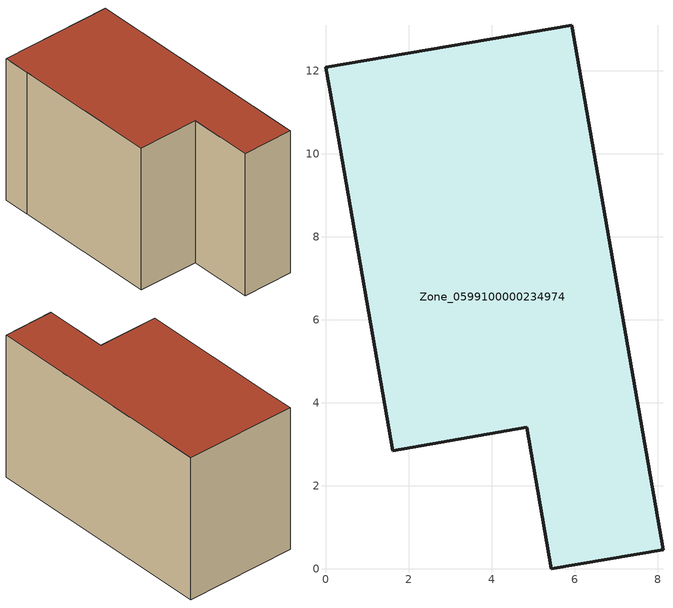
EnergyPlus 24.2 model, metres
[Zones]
Zone_0599100000234974
 floor ground (C_G): 8.13,0.47 5.44,0 4.85,3.41 1.62,2.85 0.26,10.68 0,12.08 5.93,13.1 z2.15
 wall outside (C_F): 0.26,10.68 1.62,2.85 4.85,3.41 5.44,0 8.13,0.47 5.93,13.1 0,12.08 0.26,10.68 z2.15:10.11
 roof outside (C_R): 8.13,0.47 5.93,13.1 0,12.08 0.26,10.68 1.62,2.85 4.85,3.41 5.44,0 z10.11
[BUILDING]
Pand.0599100000234974: North Axis=0; Terrain=City; Loads Convergence Tolerance Value=0.04; Temperature Convergence Tolerance Value=0.4; Solar Distribution=FullExterior; Maximum Number of Warmup Days=25; Minimum Number of Warmup Days=1
[Site:Location]
Rotterdam.The.Hague.AP_ZH_NLD Design_Conditions: Latitude=51.96; Longitude=4.45; Time Zone=1; Elevation=-4.5
[SITE:GROUNDTEMPERATURE:BUILDINGSURFACE]
18, 18, 18, 18, 18, 18, 18, 18, 18, 18, 18, 18
[MATERIAL] Thermal Absorptance=0.9; Solar Absorptance=0.7; Visible Absorptance=0.7
Name | Roughness | Thickness | Conductivity | Density | Specific Heat
G.TI.1975-1991 | MediumSmooth | 0.15 | 0.288461 | 540 | 1210
F.TI.1975-1991 | Rough | 0.3 | 0.230769 | 1920 | 840
R.TI.1975-1991 | MediumRough | 0.2 | 0.153846 | 1500 | 1000
[CONSTRUCTION]
C_G: G.TI.1975-1991
C_F: F.TI.1975-1991
C_R: R.TI.1975-1991
[ZONE]
Zone_0599100000234974: Type=1; Multiplier=1; Ceiling Height=Autocalculate; Volume=Autocalculate; Floor Area=autocalculate; Part of Total Floor Area=Yes
[ZONEINFILTRATION:DESIGNFLOWRATE]
Infil_Zone_0599100000234974: Zone or ZoneList or Space or SpaceList=Zone_0599100000234974; Schedule=AlwaysOn; Design Flow Rate Calculation Method=Flow/Area; Flow Rate per Floor Area=0.003; Constant Term Coefficient=1; Temperature Term Coefficient=0; Velocity Term Coefficient=0; Velocity Squared Term Coefficient=0
[HVACTEMPLATE:ZONE:IDEALLOADSAIRSYSTEM]
Zone_0599100000234974: Maximum Heating Supply Air Temperature=50; Minimum Cooling Supply Air Temperature=13; Maximum Heating Supply Air Humidity Ratio=0.0156; Minimum Cooling Supply Air Humidity Ratio=0.0077; Heating Limit=NoLimit; Cooling Limit=NoLimit; Dehumidification Control Type=ConstantSensibleHeatRatio; Cooling Sensible Heat Ratio=0.7; Dehumidification Setpoint=60; Humidification Control Type=None; Humidification Setpoint=30; Outdoor Air Method=None; Outdoor Air Flow Rate per Person=0.00944; Outdoor Air Flow Rate per Zone Floor Area=0; Outdoor Air Flow Rate per Zone=0; Demand Controlled Ventilation Type=None; Outdoor Air Economizer Type=NoEconomizer; Heat Recovery Type=None; Sensible Heat Recovery Effectiveness=0.7; Latent Heat Recovery Effectiveness=0.65
[ZONECONTROL:THERMOSTAT]
ThermostatControl_Zone_0599100000234974: Zone or ZoneList=Zone_0599100000234974; Control Type Schedule=DualSetpointControlType; Control 1=Thermostat_Zone_0599100000234974; Temperature Difference Between Cutout And Setpoint=0
[THERMOSTATSETPOINT:DUALSETPOINT]
Thermostat_Zone_0599100000234974: Heating Setpoint Temperature Schedule=HeatingSetpoint_Zone_0599100000234974; Cooling Setpoint Temperature Schedule=CoolingSetpoint_Zone_0599100000234974
[SCHEDULE:COMPACT]
HeatingSetpoint_Zone_0599100000234974: Through: 12/31, For: AllDays, Until: 24:00, 21
CoolingSetpoint_Zone_0599100000234974: Through: 12/31, For: AllDays, Until: 24:00, 24
DualSetpointControlType: Through: 12/31, For: AllDays, Until: 24:00, 4
AlwaysOn: Through: 12/31, For: AllDays, Until: 24:00, 1
